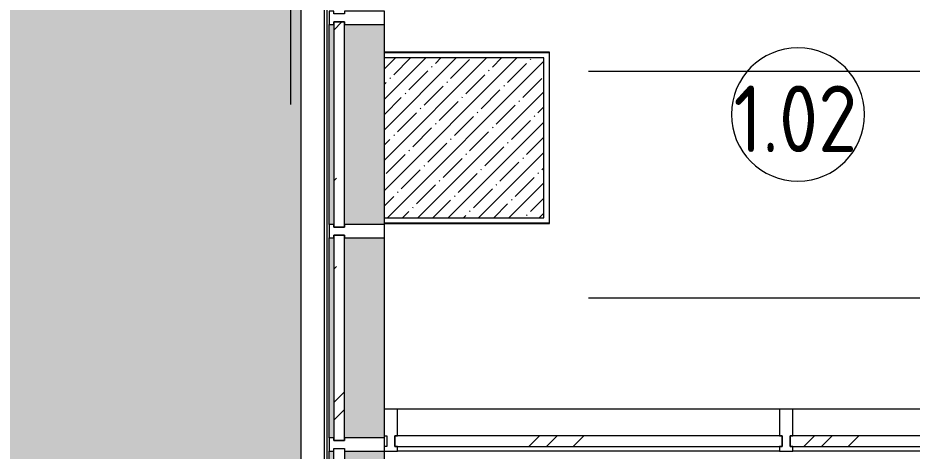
# Model space of a CAD drawing. Header units: millimetres. Extents: x -7229 to 193500, y -8553 to 29000.
# Drawn here: x 138458 to 141816, y 20725 to 22350 of the extents above; entities that cross this region are included whole.
import ezdxf

# ---------------------------------------------------------------- set-up
doc = ezdxf.new("R2010")
doc.units = ezdxf.units.MM
doc.linetypes.add('Осевая', pattern=[15875, 3175, -2381.25, 7937.5, -2381.25])
for name, color, linetype, lineweight in [('A-AREA-IDEN', 7, 'Continuous', 9), ('A-DETL-2', 7, 'Continuous', 9), ('A-GLAZ-CURT-2', 7, 'Continuous', 9), ('A-GLAZ-CWMG-3', 7, 'Continuous', 9), ('I-WALL-5', 7, 'Continuous', 9), ('S-COLS-2', 7, 'Continuous', 9), ('Оси-2', 7, 'Осевая', 9)]:
    doc.layers.add(name, color=color, linetype=linetype, lineweight=lineweight)
for name, color, linetype, lineweight, true_color in [('A-DETL-GENF-5', 7, 'Continuous', 9, 0xeeeeee), ('A-DETL-GENF-7', 7, 'Continuous', 9, 0xaaaaaa), ('A-DETL-GENF-8', 7, 'Continuous', 9, 0xe2e2e2), ('A-DOOR-4', 7, 'Continuous', 9, 0xaaaaaa), ('A-FLOR-3', 7, 'Continuous', 9, 0xaaaaaa), ('A-GLAZ-CWMG-4', 7, 'Continuous', 9, 0x383e42)]:
    doc.layers.add(name, color=color, linetype=linetype, lineweight=lineweight, true_color=true_color)
doc.styles.add('GOST Common', font='GOST_Common.ttf', dxfattribs={"width": 0.9, "height": 250})

# ---------------------------------------------------------------- blocks, each defined once
blk = doc.blocks.new('Системная панель - Стекло - 40мм-23189506-План зашивки приборов отопления в осях 1-12')
at = {"layer": 'A-GLAZ-CURT-2'}
h = blk.add_hatch(dxfattribs=at)
h.set_pattern_fill('FP_145', color=256, style=0, pattern_type=2)
h.set_pattern_definition([(45, (-4927.5, -20642), (-282.843, 282.843), [200, -600]), (45, (-5127.5, -20742), (-282.843, 282.843), [600, -200]), (45, (-4727.5, -20842), (-282.843, 282.843), [200, -600])])
h.paths.add_polyline_path([(141.3, 0), (727.5, 0), (727.5, 40), (-727.5, 40), (-727.5, 0), (-147.5, 0)])
for p, q in [((727.5, 40), (-727.5, 40)), ((-727.5, 40), (-727.5, 0)), ((727.5, 0), (727.5, 40)), ((-727.5, 0), (727.5, 0))]:
    blk.add_line(p, q, dxfattribs=at)
blk = doc.blocks.new('Прямоугольный импост - Импост структурный с накладкой - 160мм-19877847-План зашивки приборов отопления в осях 1-12')
at = {"layer": 'A-GLAZ-CWMG-3'}
for p, q in [((0, 17), (-50, 17)), ((-50, 17), (-50, 0)), ((-50, 0), (-40, 0)), ((-40, 0), (-40, -40)), ((-10, -40), (-10, 0)), ((-10, 0), (0, 0)), ((0, 0), (0, 17)), ((-40, -40), (-50, -40)), ((-50, -40), (-50, -140)), ((0, -40), (-10, -40)), ((0, -140), (0, -40)), ((-50, -140), (0, -140))]:
    blk.add_line(p, q, dxfattribs=at)
blk = doc.blocks.new('Прямоугольный импост - Импост структурный с накладкой - 160мм-23189503-План зашивки приборов отопления в осях 1-12')
at = {"layer": 'A-GLAZ-CWMG-3'}
for p, q in [((5545, 20882), (4110, 20882)), ((5545, 20725), (4110, 20725))]:
    blk.add_line(p, q, dxfattribs=at)
blk = doc.blocks.new('Системная панель - Стекло - 40мм-23998919-План зашивки приборов отопления в осях 1-12')
at = {"layer": 'A-GLAZ-CURT-2'}
h = blk.add_hatch(dxfattribs=at)
h.set_pattern_fill('FP_168', color=256, style=0, pattern_type=2)
h.set_pattern_definition([(135, (21050.12, -3971.1), (-282.843, -282.843), [200, -600]), (135, (21150.12, -4171.1), (-282.843, -282.843), [600, -200]), (135, (21250.12, -3771.1), (-282.843, -282.843), [200, -600])])
h.paths.add_polyline_path([(385, 0), (385, 40), (-385, 38.9), (-385, 0), (-43.3, 0)])
for p, q in [((385, 40), (-385, 40)), ((-385, 40), (-385, 0)), ((385, 0), (385, 40)), ((-385, 0), (385, 0))]:
    blk.add_line(p, q, dxfattribs=at)
blk = doc.blocks.new('Прямоугольный импост - Импост структурный с накладкой - 190мм-23188961-План зашивки приборов отопления в осях 1-12')
at = {"layer": 'A-GLAZ-CWMG-4'}
for points in [[(3861.1, 21150.1), (3871.1, 21150.1), (3871.1, 21525.1), (3854.1, 21525.1), (3854.1, 21150.1)], [(3911.1, 21150.1), (4061.1, 21150.1), (4060, 21525.1), (3911.1, 21525.1), (3911.1, 21193.5)]]:
    blk.add_hatch(color=256, dxfattribs=at).paths.add_polyline_path(points)
at = {"layer": 'A-GLAZ-CWMG-3'}
for p, q in [((3854.1, 21150.1), (3854.1, 21525.1)), ((4061.1, 21150.1), (4061.1, 21525.1))]:
    blk.add_line(p, q, dxfattribs=at)
blk = doc.blocks.new('Прямоугольный импост - Импост структурный с накладкой - 190мм-22862219-План зашивки приборов отопления в осях 1-12')
at = {"layer": 'A-GLAZ-CWMG-3'}
for p, q in [((-25, 0), (-25, 17)), ((-25, 17), (25, 17)), ((-15, 0), (-25, 0)), ((-15, -40), (-15, 0)), ((25, 0), (15, 0)), ((15, 0), (15, -40)), ((25, 17), (25, 0)), ((-25, -190), (-25, -40)), ((-25, -40), (-15, -40)), ((15, -40), (25, -40)), ((25, -40), (25, -190)), ((25, -190), (-25, -190))]:
    blk.add_line(p, q, dxfattribs=at)
blk = doc.blocks.new('Прямоугольный импост - Импост структурный с накладкой - 190мм-23190277-План зашивки приборов отопления в осях 1-12')
at = {"layer": 'A-GLAZ-CWMG-4'}
for points in [[(3871.1, 19950.1), (3871.1, 20725.1), (3854.1, 20725.1), (3854.1, 19950.1), (3861.1, 19950.1)], [(4031.1, 19950.1), (4061.1, 19950.1), (4060, 20725.1), (3911.1, 20725.1), (3911.1, 19950.1), (4006.1, 19950.1)], [(3871.1, 19950.1), (3911.1, 19950.1), (3910, 20627.1), (3871.1, 20627.1), (3871.1, 20133.5)]]:
    blk.add_hatch(color=256, dxfattribs=at).paths.add_polyline_path(points)
at = {"layer": 'A-GLAZ-CWMG-3'}
for p, q in [((3854.1, 19950.1), (3854.1, 20725.1)), ((4061.1, 19950.1), (4061.1, 20725)), ((3871.1, 19950.1), (3871.1, 20627.1)), ((3911.1, 19950.1), (3911.1, 20627.1))]:
    blk.add_line(p, q, dxfattribs=at)
blk = doc.blocks.new('Прямоугольный импост - Импост структурный с накладкой - 190мм-23188962-План зашивки приборов отопления в осях 1-12')
at = {"layer": 'A-GLAZ-CWMG-4'}
for points in [[(3854.1, 20775.1), (3871.1, 20775.1), (3871.1, 21150.1), (3854.1, 21150.1)], [(4060, 20775.1), (4061.1, 20775.1), (4060, 21150.1), (3911.1, 21150.1), (3911.1, 20775.1), (4031.1, 20775.1)]]:
    blk.add_hatch(color=256, dxfattribs=at).paths.add_polyline_path(points)
at = {"layer": 'A-GLAZ-CWMG-3'}
for p, q in [((3854.1, 20775.1), (3854.1, 21150.1)), ((4061.1, 20882), (4061.1, 21150.1)), ((4061.1, 20775.1), (4061.1, 20782))]:
    blk.add_line(p, q, dxfattribs=at)
blk = doc.blocks.new('Прямоугольный импост - Импост структурный с накладкой - 190мм-V146-План зашивки приборов отопления в осях 1-12')
at = {"layer": 'A-GLAZ-CWMG-3'}
for p, q in [((-25, 0), (-25, 17)), ((-25, 17), (25, 17)), ((-15, 0), (-25, 0)), ((-15, -40), (-15, 0)), ((25, 17), (25, 0)), ((-25, -190), (-25, -40)), ((-25, -40), (-15, -40)), ((25, -40), (25, -190)), ((25, -190), (-25, -190))]:
    blk.add_line(p, q, dxfattribs=at)
blk = doc.blocks.new('Системная панель - Стекло - 40мм-23770450-План зашивки приборов отопления в осях 1-12')
at = {"layer": 'A-GLAZ-CURT-2'}
h = blk.add_hatch(dxfattribs=at)
h.set_pattern_fill('FP_173', color=256, style=0, pattern_type=2)
h.set_pattern_definition([(45, (-6157.5, -20642), (-282.843, 282.843), [200, -600]), (45, (-6357.5, -20742), (-282.843, 282.843), [600, -200]), (45, (-5957.5, -20842), (-282.843, 282.843), [200, -600])])
h.paths.add_polyline_path([(462.5, 0), (472.5, 0), (472.5, 40), (-472.5, 40), (-472.5, 0), (256.5, 0)])
for p, q in [((472.5, 40), (-472.5, 40)), ((-472.5, 40), (-472.5, 0)), ((472.5, 0), (472.5, 40)), ((-472.5, 0), (472.5, 0))]:
    blk.add_line(p, q, dxfattribs=at)
blk = doc.blocks.new('Прямоугольный импост - Импост структурный с накладкой - 160мм-23770448-План зашивки приборов отопления в осях 1-12')
at = {"layer": 'A-GLAZ-CWMG-3'}
for p, q in [((6520, 20882), (5595, 20882)), ((6520, 20725), (5595, 20725))]:
    blk.add_line(p, q, dxfattribs=at)
blk = doc.blocks.new('Прямоугольный импост - Импост структурный с накладкой - 160мм-19877843-План зашивки приборов отопления в осях 1-12')
at = {"layer": 'A-GLAZ-CWMG-3'}
for p, q in [((-25, 0), (-25, 17)), ((-25, 17), (25, 17)), ((-15, 0), (-25, 0)), ((-15, -40), (-15, 0)), ((25, 0), (15, 0)), ((15, 0), (15, -40)), ((25, 17), (25, 0)), ((-25, -140), (-25, -40)), ((-25, -40), (-15, -40)), ((15, -40), (25, -40)), ((25, -40), (25, -140)), ((25, -140), (-25, -140))]:
    blk.add_line(p, q, dxfattribs=at)
blk = doc.blocks.new('BSC_Колонна _Прямоугольная - 600х600-V175-План зашивки приборов отопления в осях 1-12')
at = {"layer": 'S-COLS-2'}
h = blk.add_hatch(dxfattribs=at)
h.set_pattern_fill('FP_179', color=256, style=0, pattern_type=2)
h.set_pattern_definition([(45, (-4360, -21900), (-57.02463, 57.02463), []), (45, (-4302.975, -21900), (-57.02463, 57.02463), [100.806, -20.161, 3.353, -16.808])])
h.paths.add_polyline_path([(44.3, -300), (300, -300), (300, 300), (-300, 300), (-300, -300)])
for p, q in [((300, 300), (-300, 300)), ((-300, 300), (-300, -300)), ((300, -300), (300, 300)), ((-300, -300), (300, -300))]:
    blk.add_line(p, q, dxfattribs=at)
blk = doc.blocks.new('Дверь_Витражная_остекление_ - ДВН_ДАО_Главный вход_1800 в свету 3-32257949-План зашивки приборов отопления в осях 1-12')
at = {"layer": 'A-DETL-GENF-8'}
for points in [[(-707, -17), (-752, -17), (-752, -504), (-707, -504), (-707, -109.5)], [(860, -256), (860, -17), (815, -17), (815, -1000), (860, -1000)]]:
    blk.add_hatch(color=256, dxfattribs=at).paths.add_polyline_path(points)
at = {"layer": 'A-DETL-GENF-7'}
for p, q in [((-752, -504), (-752, -17)), ((-752, -17), (-752, -504)), ((-707, -504), (-707, -17)), ((-707, -504), (-707, -17)), ((815, -1000), (815, -17)), ((815, -17), (815, -1000)), ((860, -1000), (860, -17)), ((860, -1000), (860, -17)), ((-752, -80), (-707, -80)), ((-742, -424), (-742, -80)), ((-698, -424), (-698, -80)), ((806, -920), (806, -80)), ((860, -80), (815, -80)), ((850, -920), (850, -80)), ((-752, -424), (-707, -424)), ((-752, -504), (-707, -504)), ((-752, -504), (-707, -504)), ((860, -920), (815, -920)), ((860, -1000), (815, -1000)), ((815, -1000), (860, -1000))]:
    blk.add_line(p, q, dxfattribs=at)
at = {"layer": 'A-DOOR-4'}
for p, q in [((-860, 40), (-752, 40)), ((-860, 0), (-860, 40)), ((-752, 40), (-752, 0)), ((752, 40), (860, 40)), ((752, 0), (752, 40)), ((860, 40), (860, 0)), ((-752, 0), (-860, 0)), ((-752, -504), (-752, -17)), ((860, 0), (752, 0)), ((752, -1000), (752, -17))]:
    blk.add_line(p, q, dxfattribs=at)
for centre, radius, start, end in [((-752, 0), 504, 270, 358.0576), ((752, 0), 1000, 180.9768, 270)]:
    blk.add_arc(centre, radius, start, end, dxfattribs=at)
blk = doc.blocks.new('Системная панель - Стекло - 40мм-V186-План зашивки приборов отопления в осях 1-12')
at = {"layer": 'A-GLAZ-CURT-2'}
h = blk.add_hatch(dxfattribs=at)
h.set_pattern_fill('FP_187', color=256, style=0, pattern_type=2)
h.set_pattern_definition([(135, (21850.12, -3971.1), (-282.843, -282.843), [200, -600]), (135, (21950.12, -4171.1), (-282.843, -282.843), [600, -200]), (135, (22050.12, -3771.1), (-282.843, -282.843), [200, -600])])
h.paths.add_polyline_path([(385, 0), (385, 40), (-385, 38.9), (-385, 0), (-303.3, 0)])
for p, q in [((385, 40), (-385, 40)), ((-385, 40), (-385, 0)), ((385, 0), (385, 40)), ((-385, 0), (385, 0))]:
    blk.add_line(p, q, dxfattribs=at)
blk = doc.blocks.new('Прямоугольный импост - Импост структурный с накладкой - 190мм-V187-План зашивки приборов отопления в осях 1-12')
at = {"layer": 'A-GLAZ-CWMG-4'}
for points in [[(3861.1, 21575.1), (3871.1, 21575.1), (3871.1, 22325.1), (3854.1, 22325.1), (3854.1, 21575.1)], [(4061.1, 21575.1), (4060, 22325.1), (3911.1, 22325.1), (3911.1, 21575.1), (4060, 21575.1)]]:
    blk.add_hatch(color=256, dxfattribs=at).paths.add_polyline_path(points)
at = {"layer": 'A-GLAZ-CWMG-3'}
for p, q in [((3854.1, 21575.1), (3854.1, 22325.1)), ((4061.1, 22200), (4061.1, 22325.1)), ((4061.1, 21575.1), (4061.1, 21600))]:
    blk.add_line(p, q, dxfattribs=at)
blk = doc.blocks.new('Прямоугольный импост - Импост структурный с накладкой - 170мм-23186685-План зашивки приборов отопления в осях 1-12')
at = {"layer": 'A-GLAZ-CWMG-3'}
for p, q in [((3836.1, 20672.1), (3836.1, 27150.1)), ((3846.1, 20672.1), (3846.1, 27150.1))]:
    blk.add_line(p, q, dxfattribs=at)
blk = doc.blocks.new('Дверь_Витражная_СКБ_2Ст - ВН-1_ ДВН_ДАО_Главный вход_1800 в свету 3-31912953-План зашивки приборов отопления в осях 1-12')
at = {"layer": 'A-DETL-GENF-8'}
for points in [[(-777, -17), (-822, -17), (-822, -554), (-777, -554), (-777, -25)], [(768, -17), (723, -17), (723, -1000), (768, -1000), (768, -25)]]:
    blk.add_hatch(color=256, dxfattribs=at).paths.add_polyline_path(points)
at = {"layer": 'A-DETL-GENF-7'}
for p, q in [((732, 40), (732, 0)), ((732, 40), (732, 0)), ((-822, -554), (-822, -17)), ((-822, -17), (-822, -554)), ((-777, -554), (-777, -17)), ((-777, -554), (-777, -17)), ((723, -1000), (723, -17)), ((723, -17), (723, -1000)), ((768, -1000), (768, -17)), ((768, -1000), (768, -17)), ((-822, -80), (-777, -80)), ((-812, -474), (-812, -80)), ((-768, -474), (-768, -80)), ((714, -920), (714, -80)), ((768, -80), (723, -80)), ((758, -920), (758, -80)), ((-822, -474), (-777, -474)), ((-822, -554), (-777, -554)), ((-822, -554), (-777, -554)), ((768, -920), (723, -920)), ((768, -1000), (723, -1000)), ((723, -1000), (768, -1000))]:
    blk.add_line(p, q, dxfattribs=at)
at = {"layer": 'A-DOOR-4'}
for p, q in [((-885, 40), (-777, 40)), ((-885, 0), (-885, 40)), ((-777, 40), (-777, 0)), ((777, 40), (885, 40)), ((777, 0), (777, 40)), ((885, 40), (885, 0)), ((-777, 0), (-885, 0)), ((-822, -554), (-822, -17)), ((732, -1000), (732, -17)), ((885, 0), (777, 0))]:
    blk.add_line(p, q, dxfattribs=at)
for centre, radius, start, end in [((-822, 0), 554, 270, 358.2329), ((732, 0), 1000, 180.9768, 270)]:
    blk.add_arc(centre, radius, start, end, dxfattribs=at)
blk = doc.blocks.new('Марка_Помещения - Номер-25198446-План зашивки приборов отопления в осях 1-12')
at = {"layer": 'A-AREA-IDEN'}
for start, end in [(360, 180), (180, 360)]:
    blk.add_arc((0, 0), 2.5, start, end, dxfattribs=at)

msp = doc.modelspace()

# ---------------------------------------------------------------- hatches: boundary and pattern name
at = {"layer": 'A-DETL-GENF-5'}
msp.add_hatch(color=256, dxfattribs=at).paths.add_polyline_path([(135482.9, 15380), (139522, 15380), (139522, 16073.1), (139070, 16073.1), (139070, 16118.1), (139522, 16118.1), (139522, 17618.1), (138624, 17618.1), (138624, 17663.1), (139522, 17663.1), (139522, 19082.1), (138644, 19082.1), (138644, 19127.1), (139522, 19127.1), (139522, 20627.1), (139090, 20627.1), (139090, 20672.1), (139522, 20672.1), (139522, 27252), (135482.9, 27252), (135482.9, 15893.6)])

# ---------------------------------------------------------------- linework, layer by layer
at = {"layer": 'A-DETL-2'}
msp.add_line((139522, 15380), (139522, 27252), dxfattribs=at)
at = {"layer": 'A-FLOR-3'}
for p, q in [((139834, 22220), (140452.9, 22220)), ((140452.9, 21580), (139834, 21580))]:
    msp.add_line(p, q, dxfattribs=at)
at = {"layer": 'I-WALL-5'}
for p, q in [((140453.9, 22221), (139832.9, 22221)), ((139832.9, 22221), (139832.9, 22220)), ((139832.9, 22220), (139834, 22220)), ((140452.9, 22220), (140452.9, 21580)), ((140453.9, 21579), (140453.9, 22221)), ((139834, 21580), (139832.9, 21580)), ((139832.9, 21580), (139832.9, 21579)), ((139832.9, 21579), (140453.9, 21579))]:
    msp.add_line(p, q, dxfattribs=at)
at = {"layer": 'Оси-2'}
for p, q in [((139482.9, 593.7), (139482.9, 24898.1)), ((135044.1, 22150), (171808.9, 22150)), ((135044.1, 21300), (171808.9, 21300))]:
    msp.add_line(p, q, dxfattribs=at)

# ---------------------------------------------------------------- block references
at = {"layer": 'A-AREA-IDEN', "xscale": 99.99999999999993, "yscale": 99.99999999999993, "zscale": 99.99999999999993}
msp.add_blockref('Марка_Помещения - Номер-25198446-План зашивки приборов отопления в осях 1-12', (141387.3, 21988), dxfattribs=at)
at = {"layer": 'A-DOOR-4', "rotation": 269.9999999999999}
for name, p in [('Дверь_Витражная_СКБ_2Ст - ВН-1_ ДВН_ДАО_Главный вход_1800 в свету 3-31912953-План зашивки приборов отопления в осях 1-12', (139644, 19850.1)), ('Дверь_Витражная_остекление_ - ДВН_ДАО_Главный вход_1800 в свету 3-32257949-План зашивки приборов отопления в осях 1-12', (142342.9, 19875))]:
    msp.add_blockref(name, p, dxfattribs=at)
at = {"layer": 'A-GLAZ-CURT-2', "rotation": 269.9999999999999}
for name, p in [('Системная панель - Стекло - 40мм-V186-План зашивки приборов отопления в осях 1-12', (139644, 21950.1)), ('Системная панель - Стекло - 40мм-23998919-План зашивки приборов отопления в осях 1-12', (139644, 21150.1))]:
    msp.add_blockref(name, p, dxfattribs=at)
at = {"layer": 'A-GLAZ-CURT-2'}
for name, p in [('Системная панель - Стекло - 40мм-23189506-План зашивки приборов отопления в осях 1-12', (140600.4, 20742)), ('Системная панель - Стекло - 40мм-23770450-План зашивки приборов отопления в осях 1-12', (141830.4, 20742))]:
    msp.add_blockref(name, p, dxfattribs=at)
at = {"layer": 'A-GLAZ-CWMG-3'}
for name in ['Прямоугольный импост - Импост структурный с накладкой - 170мм-23186685-План зашивки приборов отопления в осях 1-12', 'Прямоугольный импост - Импост структурный с накладкой - 190мм-V187-План зашивки приборов отопления в осях 1-12', 'Прямоугольный импост - Импост структурный с накладкой - 190мм-23188961-План зашивки приборов отопления в осях 1-12', 'Прямоугольный импост - Импост структурный с накладкой - 190мм-23188962-План зашивки приборов отопления в осях 1-12', 'Прямоугольный импост - Импост структурный с накладкой - 160мм-23189503-План зашивки приборов отопления в осях 1-12', 'Прямоугольный импост - Импост структурный с накладкой - 160мм-23770448-План зашивки приборов отопления в осях 1-12', 'Прямоугольный импост - Импост структурный с накладкой - 190мм-23190277-План зашивки приборов отопления в осях 1-12']:
    msp.add_blockref(name, (135772.9, 0), dxfattribs=at)
at = {"layer": 'A-GLAZ-CWMG-3', "extrusion": (0, 0, -1)}
for name, p, rotation in [('Прямоугольный импост - Импост структурный с накладкой - 190мм-22862219-План зашивки приборов отопления в осях 1-12', (-139644, 22350.1), 270.0000000000001), ('Прямоугольный импост - Импост структурный с накладкой - 190мм-22862219-План зашивки приборов отопления в осях 1-12', (-139644, 21550.1), 270.0000000000001), ('Прямоугольный импост - Импост структурный с накладкой - 160мм-19877843-План зашивки приборов отопления в осях 1-12', (-141342.9, 20742), 180), ('Прямоугольный импост - Импост структурный с накладкой - 190мм-V146-План зашивки приборов отопления в осях 1-12', (-139644, 20750.1), 270.0000000000001)]:
    msp.add_blockref(name, p, dxfattribs=dict(at, rotation=rotation))
at = {"layer": 'A-GLAZ-CWMG-3', "rotation": 180}
msp.add_blockref('Прямоугольный импост - Импост структурный с накладкой - 160мм-19877847-План зашивки приборов отопления в осях 1-12', (139832.9, 20742), dxfattribs=at)
at = {"layer": 'S-COLS-2'}
msp.add_blockref('BSC_Колонна _Прямоугольная - 600х600-V175-План зашивки приборов отопления в осях 1-12', (140132.9, 21900), dxfattribs=at)

# ---------------------------------------------------------------- texts
at = {"layer": 'A-AREA-IDEN', "insert": (141145.4, 22096.6), "char_height": 250, "width": 606.076, "attachment_point": 1, "style": 'GOST Common'}
msp.add_mtext('1.02', dxfattribs=at)

doc.saveas('drawing.dxf')
